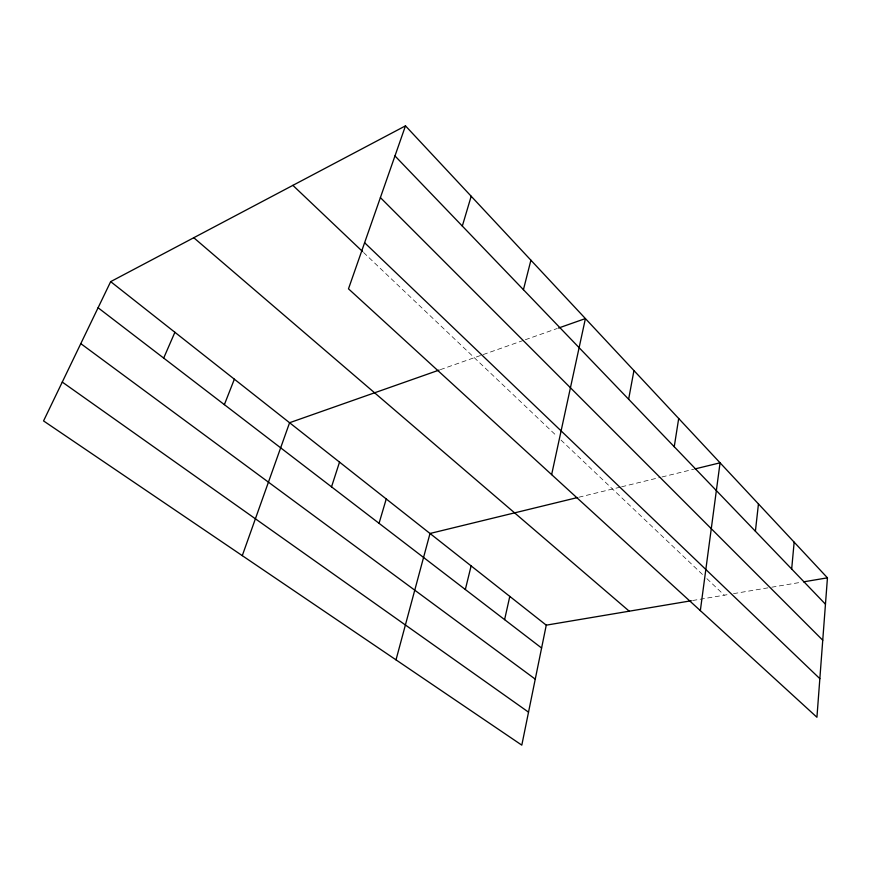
<?xml version="1.0" encoding="UTF-8"?>
<svg xmlns="http://www.w3.org/2000/svg" width="871" height="871" viewBox="0 0 871 871"><rect width="100%" height="100%" fill="white"/><g stroke="black" fill="none" stroke-linecap="round" stroke-linejoin="round"><path stroke-width="0.65" stroke-dasharray="4.36 3.27" d="M440.356 369.652L481.946 354.998M483.231 354.551L524.07 340.18M525.344 339.723L557.288 328.476M578.888 497.21L620.337 487.118M621.644 486.791L660.708 477.275M662.004 476.96L693.664 469.251M692.608 600.522L728.243 594.523M733.524 593.641L770.454 587.424M771.771 587.196L800.928 582.296M363.566 252.503L557.113 436.371M561.022 440.084L703.028 574.991M706.893 578.66L724.291 595.198"/><path stroke-width="1.31" d="M827.45 577.832L816.933 717.269L348.487 288.824L405.483 125.86L827.45 577.832L803.585 581.85M791.674 569.013L794.156 542.176M755.397 531.245L758.456 503.928M700.338 610.636L720.067 462.817L694.982 468.925M674.241 446.725L678.694 418.494M628.633 399.245L633.946 370.567M110.671 281.638L546.259 625.16L521.805 745.141L43.55 420.922L110.671 281.638L405.483 125.86M551.637 474.619L585.41 318.579L558.572 328.029M504.603 619.64L509.796 596.406M465.332 589.515L471.124 565.9M523.427 289.695L530.907 260.2M396.011 659.87L430.013 533.477L577.593 497.526M379.048 523.319L386.245 498.963M462.316 226.068L471.189 196.236M331.524 486.856L339.527 462.12M242.28 555.644L289.586 422.729L439.104 370.088M224.37 404.645L234.364 379.19M163.683 358.09L174.897 332.287M546.259 625.16L691.291 600.75M62.266 382.075L528.523 712.151M80.796 343.631L535.251 679.14M98.085 307.757L541.599 648.024M193.776 237.729L629.243 611.192M292.885 185.36L362.597 251.577M364.611 242.726L819.84 678.661M380.398 197.597L822.747 640.229M394.966 155.931L825.458 604.191"/></g></svg>
